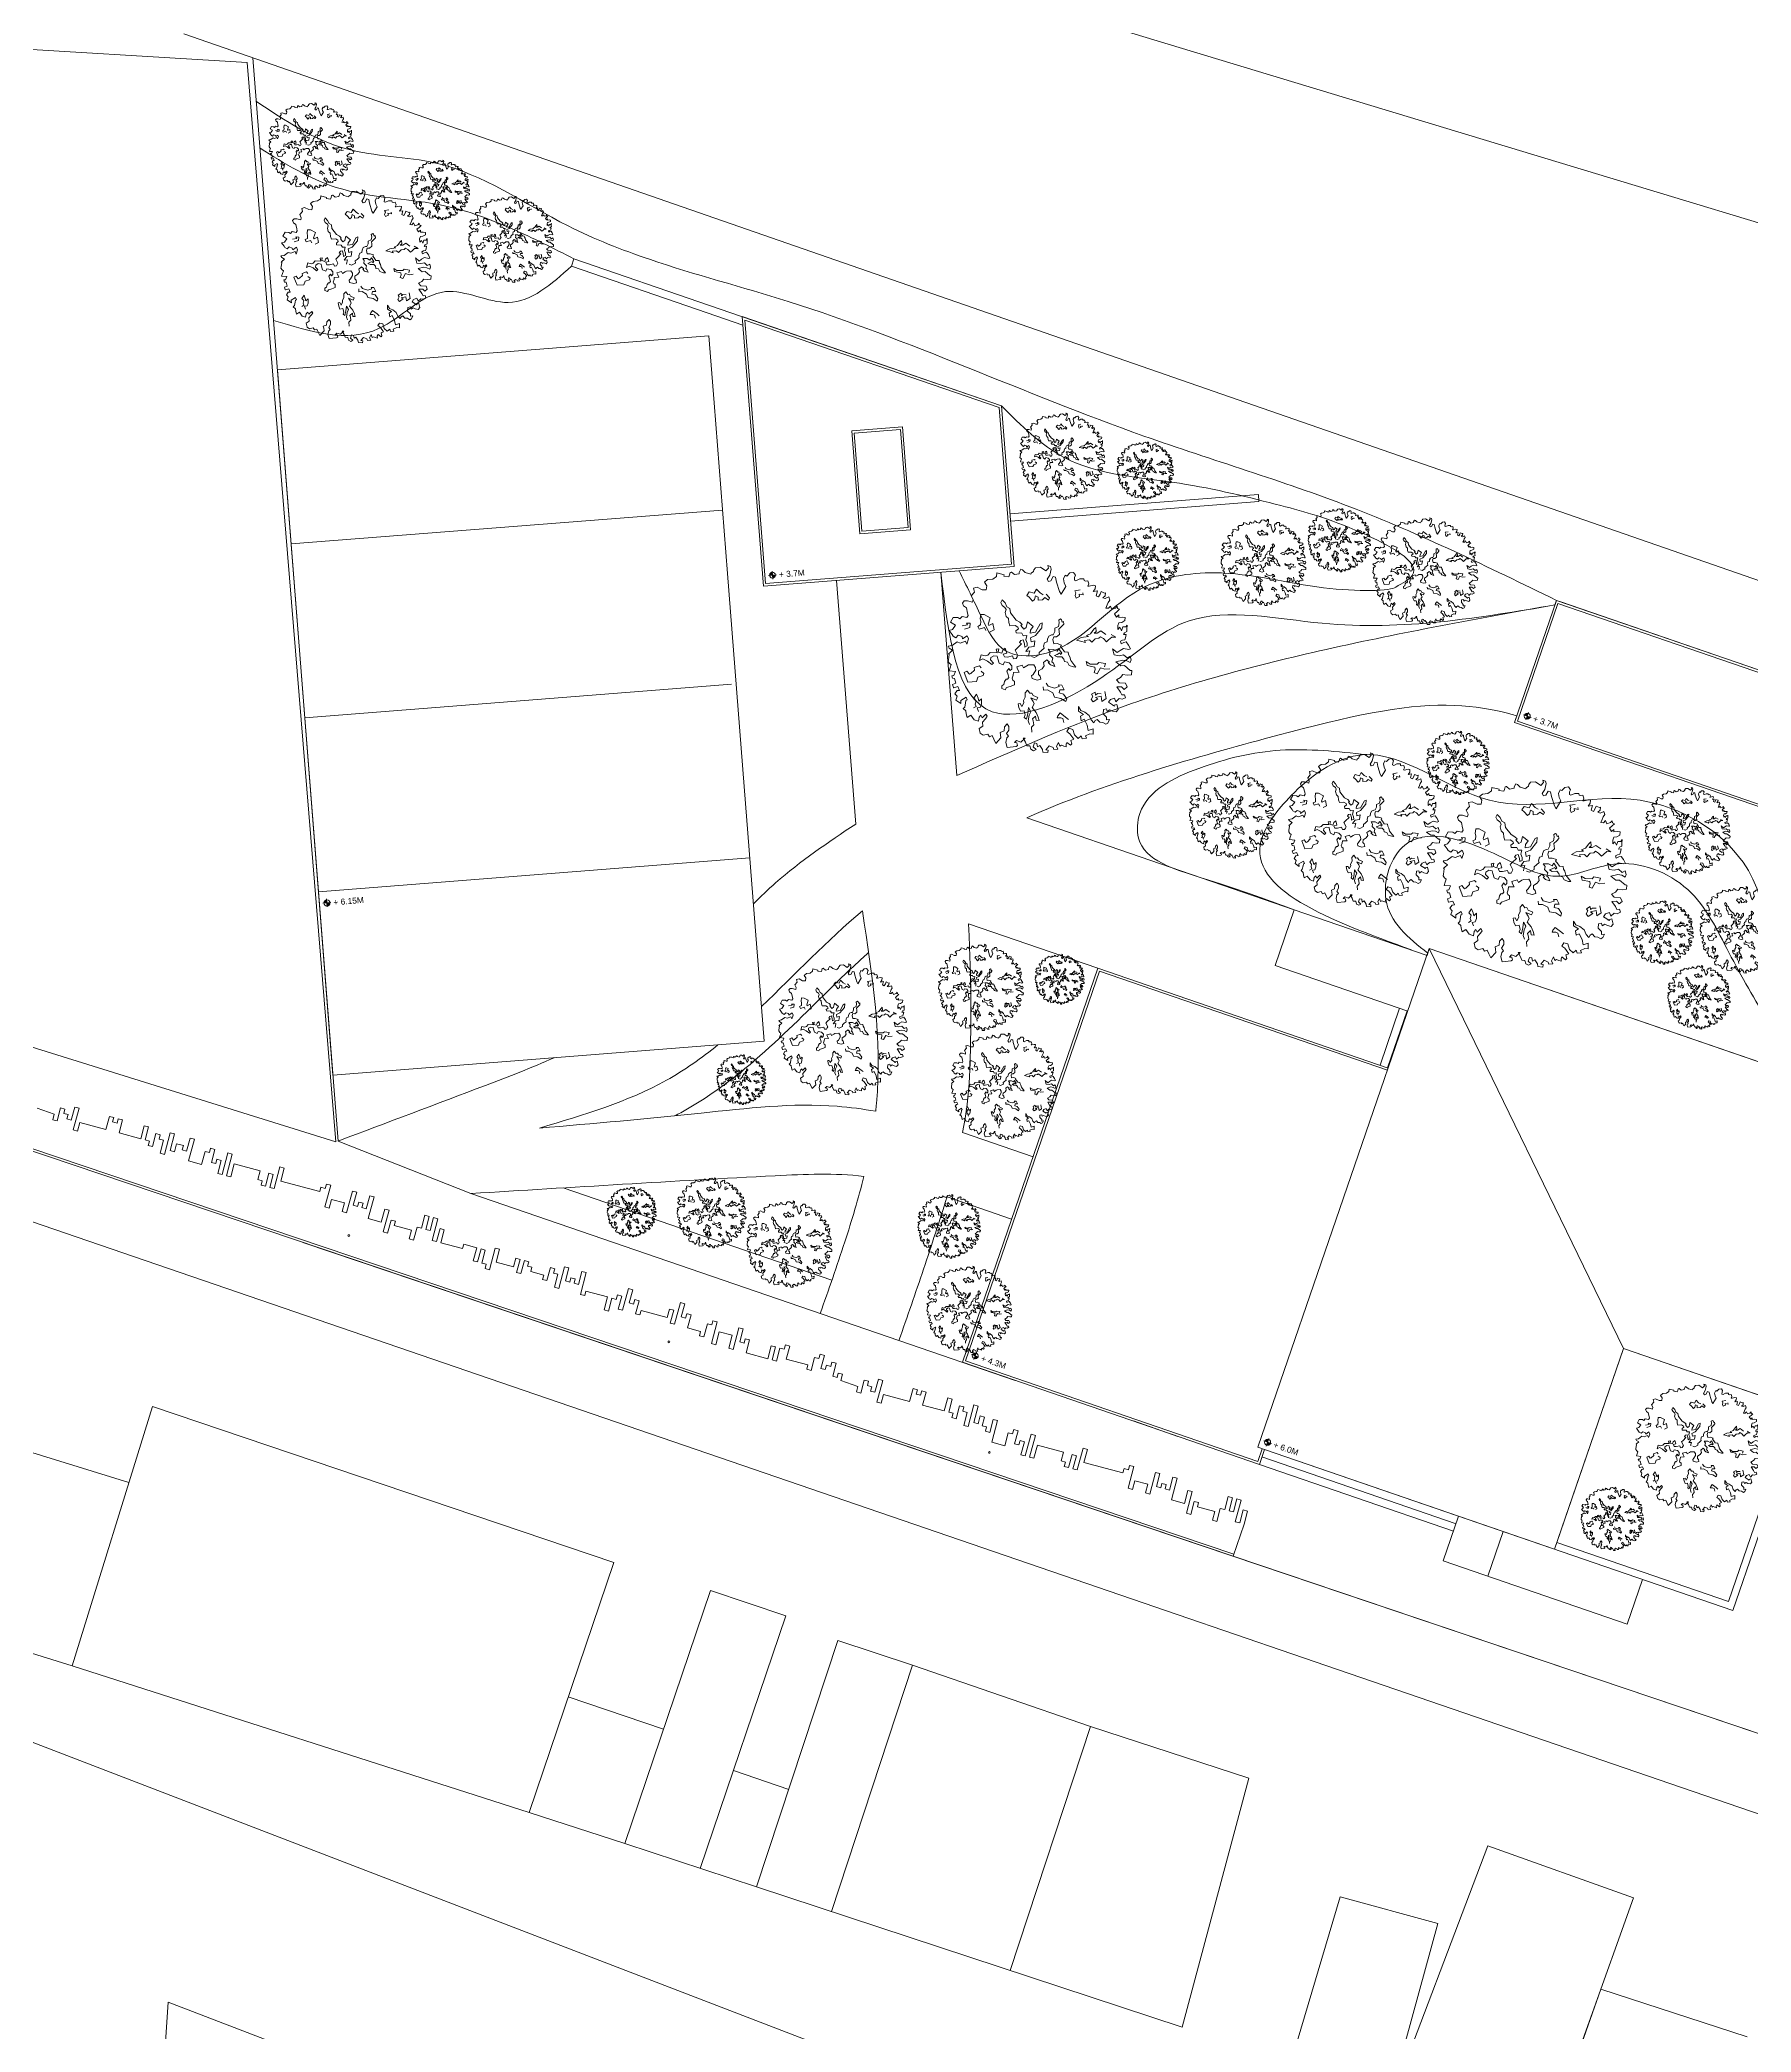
# Model space of a CAD drawing. Header units: metres. Extents: x -48 to 2360, y -1392 to 453.
# Drawn here: x 826.2 to 898.7, y -976 to -891.5 of the extents above; entities that cross this region are included whole.
import ezdxf
from ezdxf.enums import TextEntityAlignment as Align

# ---------------------------------------------------------------- set-up
doc = ezdxf.new("R2010")
doc.units = ezdxf.units.M
doc.layers.get('0').update_dxf_attribs({"color": 200})
for name, color, linetype, lineweight in [('corte3', 215, 'Continuous', 5), ('ESTRUC', 9, 'Continuous', 18), ('MUROS', 31, 'Continuous', 9), ('TODO', 210, 'Continuous', 5), ('trazo', 7, 'Continuous', 18)]:
    doc.layers.add(name, color=color, linetype=linetype, lineweight=lineweight)
doc.layers.add('JARDINERAS', color=93, linetype='Continuous', lineweight=5, transparency=0.4)
doc.layers.add('SUELO', color=231, linetype='Continuous', lineweight=5, transparency=0.2)
doc.layers.add('Vegetación-h', color=7, linetype='Continuous', lineweight=5, true_color=0x5f7f00, transparency=0.5)
doc.layers.get('ESTRUC').off()
doc.styles.get("Standard").update_dxf_attribs({"font": 'arial.ttf'})

# ---------------------------------------------------------------- blocks, each defined once
blk = doc.blocks.new('arb29')
at = {"layer": 'Vegetación-h', "linetype": 'Continuous'}
for points in [[(1.833, -0.001), (1.929, -0.073), (1.976, -0.118), (2.022, -0.099), (2.061, -0.145), (2.008, -0.196), (1.95, -0.203), (1.91, -0.281), (1.857, -0.222), (1.793, -0.275), (1.774, -0.339), (1.91, -0.373), (1.878, -0.373), (1.942, -0.326), (2.001, -0.411), (1.976, -0.47), (1.905, -0.477), (1.846, -0.47), (1.812, -0.517), (1.78, -0.47), (1.727, -0.504), (1.748, -0.587), (1.833, -0.626), (1.852, -0.679), (1.905, -0.653), (1.897, -0.73), (1.865, -0.764), (1.799, -0.751), (1.74, -0.764), (1.676, -0.73), (1.644, -0.764), (1.636, -0.815), (1.565, -0.778), (1.5, -0.706), (1.402, -0.672), (1.317, -0.666), (1.245, -0.613), (1.277, -0.698), (1.389, -0.725), (1.349, -0.778), (1.389, -0.855), (1.434, -0.81), (1.525, -0.9), (1.578, -0.991), (1.663, -0.927), (1.695, -1.031), (1.631, -1.044), (1.565, -1.11), (1.597, -1.148), (1.525, -1.182), (1.487, -1.135), (1.447, -1.201), (1.357, -1.161), (1.291, -1.071), (1.206, -1.076), (1.192, -1.148), (1.264, -1.169), (1.37, -1.246), (1.323, -1.286), (1.362, -1.345), (1.349, -1.377), (1.264, -1.35), (1.259, -1.39), (1.277, -1.435), (1.232, -1.435), (1.179, -1.435), (1.155, -1.462), (1.109, -1.403), (1.096, -1.488), (1.141, -1.533), (1.07, -1.566), (1.043, -1.533), (0.958, -1.526), (0.919, -1.619), (0.966, -1.611), (0.977, -1.658), (0.881, -1.683), (0.854, -1.637), (0.783, -1.579), (0.75, -1.619), (0.716, -1.56), (0.665, -1.566), (0.665, -1.645), (0.737, -1.677), (0.698, -1.717), (0.639, -1.709), (0.599, -1.651), (0.541, -1.67), (0.495, -1.611), (0.424, -1.552), (0.463, -1.539), (0.41, -1.637), (0.32, -1.637), (0.293, -1.69), (0.339, -1.677), (0.371, -1.722), (0.352, -1.749), (0.189, -1.826), (0.131, -1.741), (0.123, -1.651), (0.144, -1.611), (0.091, -1.573), (0.11, -1.494), (0.085, -1.43), (0.038, -1.39), (0.006, -1.462), (0.025, -1.539), (-0.039, -1.592), (-0.013, -1.632), (0.014, -1.69), (-0.047, -1.826), (-0.111, -1.762), (-0.164, -1.704), (-0.209, -1.741), (-0.255, -1.704), (-0.332, -1.755), (-0.398, -1.736), (-0.451, -1.658), (-0.398, -1.586), (-0.43, -1.515), (-0.398, -1.435), (-0.379, -1.377), (-0.417, -1.345), (-0.462, -1.435), (-0.502, -1.396), (-0.523, -1.443), (-0.51, -1.526), (-0.6, -1.526), (-0.691, -1.462), (-0.744, -1.526), (-0.783, -1.467), (-0.808, -1.416), (-0.874, -1.39), (-0.855, -1.35), (-0.867, -1.265), (-0.874, -1.22), (-0.855, -1.201), (-0.893, -1.156), (-0.972, -1.254), (-0.946, -1.312), (-1.063, -1.278), (-1.063, -1.201), (-1.122, -1.169), (-1.103, -1.097), (-1.057, -1.076), (-1.116, -1.018), (-1.18, -1.063), (-1.188, -1.063), (-1.225, -1.012), (-1.174, -0.967), (-1.225, -0.887), (-1.265, -0.895), (-1.297, -0.855), (-1.259, -0.836), (-1.252, -0.751), (-1.377, -0.783), (-1.377, -0.719), (-1.377, -0.653), (-1.414, -0.64), (-1.454, -0.613), (-1.462, -0.581), (-1.48, -0.477), (-1.499, -0.464), (-1.486, -0.451), (-1.448, -0.379), (-1.52, -0.36), (-1.552, -0.334), (-1.48, -0.294), (-1.414, -0.196), (-1.35, -0.196), (-1.265, -0.124), (-1.22, -0.171), (-1.22, -0.065), (-1.265, -0.014), (-1.331, -0.105), (-1.356, -0.065), (-1.435, -0.065), (-1.462, -0.124), (-1.526, -0.112), (-1.552, -0.086), (-1.637, -0.033), (-1.579, 0.007), (-1.552, 0.103), (-1.664, 0.129), (-1.643, 0.233), (-1.558, 0.26), (-1.513, 0.247), (-1.486, 0.305), (-1.39, 0.318), (-1.377, 0.364), (-1.403, 0.403), (-1.462, 0.494), (-1.526, 0.515), (-1.565, 0.56), (-1.545, 0.613), (-1.486, 0.632), (-1.382, 0.638), (-1.39, 0.691), (-1.448, 0.749), (-1.414, 0.84), (-1.454, 0.906), (-1.395, 0.946), (-1.284, 0.933), (-1.212, 0.957), (-1.225, 1.037), (-1.292, 1.088), (-1.252, 1.154), (-1.154, 1.199), (-1.108, 1.271), (-1.122, 1.337), (-0.978, 1.35), (-0.972, 1.324), (-0.874, 1.343), (-0.874, 1.382), (-0.88, 1.433), (-0.861, 1.447), (-0.855, 1.447), (-0.783, 1.422), (-0.704, 1.467), (-0.712, 1.492), (-0.704, 1.558), (-0.664, 1.558), (-0.6, 1.526), (-0.483, 1.532), (-0.483, 1.552), (-0.451, 1.598), (-0.457, 1.63), (-0.438, 1.683), (-0.353, 1.721), (-0.228, 1.688), (-0.196, 1.76), (-0.228, 1.8), (-0.17, 1.8), (-0.143, 1.755), (-0.13, 1.636), (-0.151, 1.545), (-0.111, 1.513), (-0.071, 1.539), (-0.058, 1.63), (-0.007, 1.636), (0.038, 1.552), (0.157, 1.396), (0.203, 1.356), (0.24, 1.532), (0.189, 1.585), (0.15, 1.656), (0.157, 1.734), (0.195, 1.728)], [(0.195, 1.728), (0.227, 1.806), (0.293, 1.838), (0.346, 1.8), (0.346, 1.755), (0.359, 1.702), (0.392, 1.702), (0.45, 1.76), (0.528, 1.787), (0.541, 1.755), (0.573, 1.755), (0.613, 1.779), (0.652, 1.728), (0.645, 1.675), (0.671, 1.683), (0.743, 1.728), (0.788, 1.734), (0.801, 1.675), (0.783, 1.611), (0.854, 1.649), (0.86, 1.552), (0.913, 1.545), (0.926, 1.611), (0.926, 1.662), (0.998, 1.656), (1.017, 1.67), (1.03, 1.611), (0.998, 1.558), (1.049, 1.558), (1.102, 1.611), (1.141, 1.558), (1.128, 1.505), (1.128, 1.454), (1.121, 1.388), (1.168, 1.401), (1.192, 1.454), (1.24, 1.401), (1.298, 1.447), (1.317, 1.492), (1.336, 1.454), (1.381, 1.454), (1.349, 1.396), (1.317, 1.337), (1.376, 1.29), (1.402, 1.343), (1.421, 1.297), (1.48, 1.324), (1.538, 1.337), (1.551, 1.278), (1.506, 1.225), (1.453, 1.199), (1.453, 1.14), (1.48, 1.069), (1.506, 1.122), (1.559, 1.069), (1.559, 1.148), (1.61, 1.167), (1.623, 1.207), (1.644, 1.135), (1.663, 1.088), (1.623, 1.05), (1.617, 1.01), (1.668, 1.029), (1.676, 0.965), (1.676, 0.925), (1.636, 0.899), (1.604, 0.866), (1.636, 0.827), (1.676, 0.866), (1.716, 0.893), (1.78, 0.848), (1.838, 0.789), (1.812, 0.768), (1.708, 0.755), (1.655, 0.696), (1.617, 0.638), (1.506, 0.677), (1.578, 0.574), (1.676, 0.592), (1.748, 0.638), (1.833, 0.6), (1.878, 0.651), (1.923, 0.592), (1.923, 0.534), (1.846, 0.547), (1.767, 0.534), (1.65, 0.456), (1.767, 0.417), (1.833, 0.443), (1.969, 0.39), (2.001, 0.398), (2.022, 0.318), (1.95, 0.281), (1.865, 0.267), (1.838, 0.196), (1.78, 0.129), (1.846, 0.09), (1.969, 0.124), (2.022, 0.065), (1.982, -0.001), (1.918, 0.031), (1.833, -0.001)], [(-0.124, 1.233), (-0.195, 1.246), (-0.286, 1.291), (-0.3, 1.2), (-0.404, 1.194), (-0.424, 1.115), (-0.365, 1.096), (-0.281, 1.044), (-0.254, 1.089), (-0.261, 1.161), (-0.202, 1.155), (-0.182, 1.096), (-0.104, 1.135), (-0.078, 1.187), (0.007, 1.167), (0.013, 1.214), (-0.072, 1.259)], [(0.528, 1.559), (0.437, 1.507), (0.469, 1.475), (0.469, 1.422), (0.508, 1.382), (0.561, 1.435), (0.535, 1.475), (0.619, 1.487), (0.6, 1.52)], [(0.059, 0.013), (0.118, 0.013), (0.189, 0.091), (0.17, 0.137), (0.202, 0.189), (0.235, 0.248), (0.215, 0.28), (0.209, 0.352), (0.254, 0.384), (0.241, 0.436), (0.248, 0.502), (0.287, 0.541), (0.32, 0.554), (0.326, 0.626), (0.306, 0.685), (0.365, 0.744), (0.352, 0.815), (0.326, 0.861), (0.352, 0.894), (0.372, 0.887), (0.404, 0.848), (0.424, 0.867), (0.444, 0.822), (0.424, 0.769), (0.385, 0.697), (0.411, 0.652), (0.431, 0.6), (0.392, 0.535), (0.34, 0.522), (0.34, 0.463), (0.385, 0.391), (0.451, 0.418), (0.535, 0.418), (0.528, 0.384), (0.574, 0.359), (0.633, 0.313), (0.705, 0.332), (0.73, 0.286), (0.769, 0.254), (0.809, 0.189), (0.946, 0.104), (0.9, 0.091), (0.809, 0.091), (0.757, 0.137), (0.698, 0.13), (0.672, 0.175), (0.619, 0.202), (0.535, 0.17), (0.476, 0.182), (0.515, 0.215), (0.555, 0.261), (0.58, 0.234), (0.594, 0.268), (0.515, 0.332), (0.496, 0.274), (0.417, 0.286), (0.32, 0.254), (0.372, 0.215), (0.378, 0.157), (0.463, 0.118), (0.469, 0.046), (0.503, 0.032), (0.548, -0.02), (0.463, -0.02), (0.404, 0.007), (0.424, 0.026), (0.359, 0.052), (0.313, -0.02), (0.352, -0.079), (0.333, -0.144), (0.281, -0.209), (0.3, -0.274), (0.34, -0.294), (0.372, -0.346), (0.313, -0.385), (0.209, -0.392), (0.183, -0.346), (0.202, -0.306), (0.222, -0.215), (0.202, -0.163), (0.15, -0.124), (0.052, -0.163), (0.027, -0.19), (-0.02, -0.249), (-0.059, -0.209), (-0.15, -0.274), (-0.118, -0.313), (-0.072, -0.359), (-0.176, -0.399), (-0.163, -0.451), (-0.163, -0.515), (-0.137, -0.542), (-0.098, -0.555), (-0.078, -0.62), (-0.143, -0.678), (-0.209, -0.724), (-0.215, -0.771), (-0.286, -0.771), (-0.306, -0.718), (-0.274, -0.685), (-0.281, -0.62), (-0.267, -0.567), (-0.241, -0.562), (-0.229, -0.522), (-0.261, -0.476), (-0.306, -0.418), (-0.286, -0.353), (-0.248, -0.385), (-0.229, -0.346), (-0.248, -0.288), (-0.313, -0.249), (-0.411, -0.261), (-0.417, -0.326), (-0.502, -0.32), (-0.554, -0.249), (-0.58, -0.202), (-0.646, -0.215), (-0.691, -0.268), (-0.678, -0.313), (-0.606, -0.353), (-0.626, -0.392), (-0.73, -0.353), (-0.828, -0.34), (-0.88, -0.392), (-0.887, -0.281), (-0.808, -0.274), (-0.763, -0.242), (-0.737, -0.177), (-0.606, -0.138), (-0.646, -0.079), (-0.599, -0.052), (-0.587, -0.118), (-0.515, -0.118), (-0.515, -0.052), (-0.483, 0), (-0.424, -0.085), (-0.483, -0.124), (-0.443, -0.17), (-0.385, -0.15), (-0.3, -0.098), (-0.261, -0.144), (-0.215, -0.124), (-0.209, -0.085), (-0.202, -0.052), (-0.286, 0.026), (-0.261, 0.078), (-0.209, 0.182), (-0.254, 0.195), (-0.241, 0.241), (-0.202, 0.268), (-0.156, 0.202), (-0.13, 0.143), (-0.091, 0.182), (-0.111, 0.234), (-0.156, 0.286), (-0.163, 0.372), (-0.229, 0.345), (-0.274, 0.384), (-0.378, 0.352), (-0.397, 0.391), (-0.365, 0.443), (-0.385, 0.47), (-0.443, 0.483), (-0.542, 0.443), (-0.58, 0.495), (-0.613, 0.567), (-0.672, 0.593), (-0.717, 0.658), (-0.717, 0.717), (-0.75, 0.75), (-0.815, 0.769), (-0.855, 0.815), (-0.848, 0.874), (-0.776, 0.835), (-0.717, 0.776), (-0.652, 0.763), (-0.613, 0.685), (-0.463, 0.587), (-0.378, 0.574), (-0.326, 0.547), (-0.339, 0.522), (-0.261, 0.47), (-0.229, 0.515), (-0.241, 0.626), (-0.104, 0.581), (-0.13, 0.495), (-0.118, 0.436), (-0.026, 0.489), (0.007, 0.672), (0.039, 0.704), (0.065, 0.613), (-0.007, 0.424), (-0.084, 0.352), (-0.046, 0.28), (0.02, 0.326), (0.039, 0.215), (-0.052, 0.17), (-0.084, 0.071), (-0.013, 0.104), (-0.007, 0.039), (0, 0)], [(1.291, 0.901), (1.174, 0.933), (1.122, 0.867), (1.063, 0.848), (1.089, 0.894), (1.057, 0.965), (1.037, 0.919), (1.004, 0.815), (0.939, 0.756), (0.985, 0.75), (0.855, 0.685), (0.782, 0.606), (0.861, 0.613), (0.966, 0.62), (0.932, 0.652), (1.024, 0.692), (1.082, 0.665), (1.122, 0.75), (1.187, 0.783), (1.206, 0.822), (1.272, 0.808), (1.35, 0.769), (1.376, 0.815), (1.415, 0.887), (1.494, 0.913), (1.39, 0.933)], [(-0.87, 0.204), (-0.804, 0.27), (-0.87, 0.379), (-0.935, 0.314), (-0.956, 0.336), (-0.956, 0.467), (-1.089, 0.488), (-1.154, 0.467), (-1.132, 0.379), (-1.11, 0.336), (-1.089, 0.27), (-1.132, 0.226), (-1.089, 0.183), (-1.001, 0.248), (-0.956, 0.204)], [(-1.422, 0.137), (-1.331, 0.189), (-1.363, 0.215), (-1.291, 0.234), (-1.272, 0.157), (-1.363, 0.091)], [(1.472, 0.291), (1.472, 0.357), (1.341, 0.336), (1.319, 0.291), (1.188, 0.248), (1.1, 0.27), (1.144, 0.204), (1.297, 0.226), (1.319, 0.183), (1.319, 0.117), (1.384, 0.117), (1.407, 0.248), (1.494, 0.248), (1.582, 0.291)], [(0.496, -0.385), (0.555, -0.431), (0.685, -0.424), (0.764, -0.365), (0.737, -0.34), (0.802, -0.32), (0.874, -0.392), (0.796, -0.418), (0.802, -0.483), (0.887, -0.476), (0.978, -0.542), (0.978, -0.601), (0.868, -0.574), (0.744, -0.594), (0.685, -0.522), (0.567, -0.503), (0.496, -0.529), (0.469, -0.47)], [(1.585, -0.229), (1.513, -0.249), (1.487, -0.288), (1.461, -0.235), (1.408, -0.301), (1.447, -0.333), (1.435, -0.399), (1.487, -0.431), (1.553, -0.346), (1.501, -0.333), (1.598, -0.274), (1.644, -0.365), (1.709, -0.281), (1.637, -0.163)], [(-0.804, -0.519), (-0.848, -0.496), (-0.935, -0.562), (-0.913, -0.605), (-0.956, -0.693), (-0.979, -0.715), (-1.044, -0.671), (-1.089, -0.715), (-0.956, -0.869), (-0.804, -0.803), (-0.804, -0.715), (-0.717, -0.65), (-0.717, -0.605), (-0.782, -0.584)], [(0.548, -1.384), (0.508, -1.298), (0.535, -1.234), (0.503, -1.168), (0.476, -1.136), (0.515, -1.064), (0.555, -1.136), (0.607, -1.123), (0.567, -1.064), (0.503, -0.992), (0.398, -0.927), (0.411, -0.848), (0.378, -0.809), (0.313, -0.757), (0.431, -0.764), (0.437, -0.705), (0.34, -0.698), (0.3, -0.66), (0.261, -0.678), (0.195, -0.633), (0.17, -0.698), (0.202, -0.776), (0.189, -0.855), (0.209, -0.894), (0.195, -0.973), (0.15, -0.927), (0.111, -0.946), (0.15, -1.012), (0.202, -1.07), (0.267, -1.037), (0.313, -1.109), (0.313, -1.161), (0.365, -1.181), (0.352, -1.064), (0.326, -0.953), (0.398, -1.012), (0.392, -1.089), (0.411, -1.2), (0.456, -1.259)], [(-0.685, -1.311), (-0.646, -1.266), (-0.678, -1.227), (-0.685, -1.161), (-0.744, -1.129), (-0.717, -1.037), (-0.665, -1.103), (-0.633, -1.155), (-0.599, -1.089), (-0.567, -1.188), (-0.567, -1.259), (-0.619, -1.286), (-0.574, -1.345)], [(1.144, -0.912), (1.078, -0.89), (0.947, -0.846), (0.926, -0.912), (0.926, -0.956), (0.991, -0.934), (1.034, -0.934), (1.078, -1)]]:
    blk.add_lwpolyline(points, dxfattribs=at)
blk = doc.blocks.new('S-Nivel Planta')
at = {"ltscale": 0.5}
h = blk.add_hatch(color=256, dxfattribs=at)
h.paths.add_polyline_path([(-0.06, 0), (0, 0), (0, 0.06, 0.414214)])
h.paths.add_polyline_path([(0, -0.06, 0.414214), (0.06, 0), (0, 0)])
for p, q in [((0.08, 0), (-0.08, 0)), ((0, 0.08), (0, -0.08))]:
    blk.add_line(p, q, dxfattribs=at)
blk.add_circle((0, 0), 0.06, dxfattribs=at)
blk.add_attdef('NIVEL_PLANTA', text='', height=0.12).set_placement((0.13, 0), align=Align.MIDDLE_LEFT)

msp = doc.modelspace()

# ---------------------------------------------------------------- linework, layer by layer
at = {"layer": 'corte3', "transparency": 33554559}
for p, q in [((866.937, -907.004), (854.563, -902.75)), ((855.975, -903.588), (854.455, -903.065)), ((859.947, -914.41), (860.758, -924.74)), ((864.37, -914.063), (865.047, -922.688)), ((867.521, -948.331), (862.594, -946.637)), ((877.875, -951.892), (886.102, -954.721)), ((886.211, -954.406), (877.983, -951.577))]:
    msp.add_line(p, q, dxfattribs=at)
at = {"layer": 'corte3', "ltscale": 7, "transparency": 33554559}
for p, q in [((879.353, -928.372), (868.02, -924.475)), ((871.027, -930.856), (865.541, -928.971)), ((868.279, -938.847), (865.281, -937.816))]:
    msp.add_line(p, q, dxfattribs=at)
for points in [[(848.814, -900.773), (848.706, -901.088)], [(854.455, -903.065), (848.706, -901.088)], [(848.814, -900.773), (854.563, -902.75)], [(867.297, -911.592), (877.833, -910.764)], [(867.321, -911.891), (877.857, -911.063)], [(877.833, -910.764), (877.857, -911.063)], [(878.54, -930.736), (879.353, -928.372)], [(879.353, -928.372), (884.981, -930.307)], [(885.078, -930.024), (884.981, -930.307)], [(885.078, -930.024), (898.916, -934.782)], [(878.54, -930.736), (884.168, -932.671)], [(883.821, -932.552), (882.99, -934.969)], [(884.136, -932.66), (883.305, -935.077)], [(838.812, -938.18), (844.444, -940.408)], [(867.369, -941.494), (864.631, -940.553)], [(878.092, -951.262), (897.95, -958.09)], [(893.47, -958.665), (885.669, -955.982), (886.319, -954.091)], [(887.56, -956.632), (888.21, -954.741)], [(893.47, -958.665), (894.121, -956.773)]]:
    msp.add_lwpolyline(points, dxfattribs=at)
at = {"layer": 'corte3', "transparency": 33554559}
for points in [[(859.751, -944.076), (848.362, -940.167)], [(862.594, -946.637), (844.444, -940.408)], [(899.954, -952.263), (897.95, -958.09)]]:
    msp.add_lwpolyline(points, dxfattribs=at)
at = {"layer": 'corte3', "ltscale": 0.3, "transparency": 33554559}
msp.add_lwpolyline([(890.483, -955.205), (897.764, -957.709), (900.593, -949.482), (900.593, -949.482), (900.593, -949.482), (893.312, -946.978)], close=True, dxfattribs=at)
at = {"layer": 'corte3', "transparency": 33554559}
for points in [[(835.348, -894.099), (839.166, -896.115), (842.952, -896.713), (848.567, -899.38), (852.012, -900.793), (857.895, -902.585), (872.978, -908.287), (881.704, -911.287), (890.472, -915.256)], [(836.078, -903.386), (840.533, -903.735), (843.366, -902.166), (846.026, -902.624), (848.706, -901.088)], [(864.37, -914.063), (866.55, -919.978), (871.154, -918.552), (874.897, -916.123), (880.536, -916.227), (890.407, -915.445)]]:
    msp.add_spline(points, degree=3, dxfattribs=at)
at = {"layer": 'corte3', "ltscale": 7, "transparency": 33554559}
for points in [[(835.504, -896.084), (838.73, -897.744), (843.379, -898.537), (846.19, -899.503), (848.814, -900.773)], [(866.937, -907.004), (869.602, -909.2), (874.486, -910.291), (878.781, -911.235), (882.197, -912.388), (884.358, -914.198), (883.655, -914.692)], [(865.047, -922.688), (871.909, -919.827), (880.703, -917.336), (890.407, -915.445)], [(882.424, -921.796), (878.758, -921.611), (875.305, -922.381), (872.806, -924.296), (872.749, -925.336), (875.404, -927.014), (879.353, -928.372)], [(899.469, -933.174), (898.38, -926.363), (894.022, -923.734), (887.628, -923.731), (882.234, -921.806), (879.361, -923.396), (877.954, -925.429), (884.319, -930.08)]]:
    msp.add_spline(points, degree=3, dxfattribs=at)
for points, knots in [([(865.142, -914.002), (865.452, -914.627), (866.031, -915.813), (866.851, -917.6), (869.975, -917.714), (871.997, -914.559), (876.503, -913.806), (880.485, -914.938), (883.484, -914.86), (883.655, -914.692)], [1.705189, 1.705189, 1.705189, 1.705189, 3.825934, 5.623077, 7.02159, 12.141109, 15.37054, 20.029451, 24.40321, 24.40321, 24.40321, 24.40321]), ([(856.423, -928.119), (856.729, -927.815), (858.053, -926.551), (859.586, -925.525), (860.758, -924.74)], [20.559916, 20.559916, 20.559916, 20.559916, 21.855481, 26.067424, 26.067424, 26.067424, 26.067424]), ([(899.469, -933.174), (898.891, -932.195), (897.776, -930.305), (896.353, -927.212), (893.208, -925.989), (890.325, -927.446), (887.691, -925.713), (883.91, -924.643), (882.731, -928.338), (884.173, -929.571), (885.013, -930.214)], [0, 0, 0, 0, 3.4254, 6.61759, 9.938303, 12.202422, 15.48313, 19.0446, 21.483119, 24.383869, 24.383869, 24.383869, 24.383869]), ([(861.043, -928.424), (861.464, -931.155), (861.902, -933.999), (861.619, -936.808), (861.607, -936.92)], [0, 0, 0, 0, 8.182162, 8.522234, 8.522234, 8.522234, 8.522234]), ([(865.541, -928.971), (865.666, -931.819), (865.619, -933.196), (865.628, -936.248), (865.281, -937.816)], [0, 0, 0, 0, 4.020786, 9.055923, 9.055923, 9.055923, 9.055923]), ([(861.307, -930.18), (861.233, -930.246), (861.16, -930.312), (860.478, -930.936), (859.873, -931.53), (858.248, -933.133), (857.211, -934.164), (855.557, -935.527), (855.028, -935.927), (854.106, -936.54), (853.728, -936.77), (853.256, -937.027), (853.174, -937.07), (853.092, -937.113)], [9.010129, 9.010129, 9.010129, 9.010129, 9.318893, 9.318893, 11.878437, 11.878437, 16.080333, 16.080333, 17.935543, 17.935543, 19.146685, 19.146685, 19.400521, 19.400521, 19.400521, 19.400521]), ([(854.92, -934.106), (854.226, -934.665), (851.959, -936.262), (849.22, -937.076), (847.355, -937.631)], [16.32652, 16.32652, 16.32652, 16.32652, 19.019757, 24.764221, 24.764221, 24.764221, 24.764221]), ([(838.812, -938.18), (840.891, -937.401), (843.941, -936.258), (847.018, -935.075), (847.971, -934.652)], [0, 0, 0, 0, 6.679061, 9.798129, 9.798129, 9.798129, 9.798129]), ([(847.355, -937.631), (849.635, -937.436), (853.825, -937.078), (858.623, -936.489), (861.063, -936.824), (861.607, -936.92)], [0, 0, 0, 0, 6.883565, 12.652029, 14.311176, 14.311176, 14.311176, 14.311176]), ([(844.444, -940.408), (848.729, -940.143), (854.258, -939.801), (859.868, -939.529), (861.104, -939.678)], [0, 0, 0, 0, 12.925338, 16.678661, 16.678661, 16.678661, 16.678661]), ([(861.104, -939.678), (860.874, -940.615), (860.283, -942.579), (859.607, -944.491), (859.251, -945.499)], [11.329051, 11.329051, 11.329051, 11.329051, 14.210624, 17.424044, 17.424044, 17.424044, 17.424044]), ([(864.631, -940.553), (864.304, -941.573), (863.647, -943.616), (862.945, -945.63), (862.594, -946.637)], [11.855535, 11.855535, 11.855535, 11.855535, 15.058414, 18.260994, 18.260994, 18.260994, 18.260994])]:
    msp.add_open_spline(points, degree=3, knots=knots, dxfattribs=at)
for points in [[(888.787, -920.157), (888.787, -920.157), (885.898, -919.171), (878.806, -920.863), (871.186, -923.05), (868.02, -924.475)], [(861.043, -928.424), (859.547, -929.671), (858.185, -931.123), (856.765, -932.472)]]:
    msp.add_open_spline(points, degree=3, dxfattribs=at)
at = {"layer": 'JARDINERAS', "transparency": 33554559, "flags": 128}
for points in [[(876.793, -955.697), (804.16, -931.194), (736.81, -933.092)], [(826.78, -937.044), (826.06, -936.79)], [(827.049, -936.776), (826.901, -937.328)], [(827.233, -936.826), (827.049, -936.776)], [(827.183, -937.009), (827.233, -936.826)], [(827.65, -936.741), (827.502, -937.292)], [(827.586, -937.709), (827.834, -936.79)], [(827.834, -936.79), (827.65, -936.741)], [(826.717, -937.278), (826.78, -937.044)], [(826.901, -937.328), (826.717, -937.278)], [(827.367, -937.059), (827.183, -937.009)], [(827.318, -937.243), (827.367, -937.059)], [(827.502, -937.292), (827.318, -937.243)], [(827.869, -937.391), (827.77, -937.759)], [(828.972, -937.688), (827.869, -937.391)], [(829.121, -937.137), (828.972, -937.688)], [(829.305, -937.186), (829.121, -937.137)], [(829.255, -937.37), (829.305, -937.186)], [(829.439, -937.42), (829.255, -937.37)], [(829.488, -937.236), (829.439, -937.42)], [(829.672, -937.285), (829.488, -937.236)], [(829.524, -937.837), (829.672, -937.285)], [(830.589, -937.532), (830.443, -938.084)], [(830.773, -937.581), (830.589, -937.532)], [(830.627, -938.134), (830.773, -937.581)], [(827.77, -937.759), (827.586, -937.709)], [(830.443, -938.084), (829.524, -937.837)], [(830.811, -938.183), (830.627, -938.134)], [(830.761, -938.367), (830.811, -938.183)], [(830.945, -938.416), (830.761, -938.367)], [(831.091, -937.864), (830.945, -938.416)], [(831.275, -937.914), (831.091, -937.864)], [(831.228, -938.098), (831.275, -937.914)], [(831.412, -938.148), (831.228, -938.098)], [(831.263, -938.699), (831.412, -938.148)], [(831.695, -937.83), (831.447, -938.749)], [(831.69, -938.579), (831.878, -937.879)], [(831.878, -937.879), (831.695, -937.83)], [(831.963, -938.296), (831.872, -938.635)], [(832.252, -938.374), (831.963, -938.296)], [(832.202, -938.558), (832.252, -938.374)], [(832.534, -938.056), (832.386, -938.607)], [(832.471, -939.024), (832.718, -938.105)], [(832.718, -938.105), (832.534, -938.056)], [(833.404, -938.487), (833.355, -938.671)], [(833.588, -938.536), (833.404, -938.487)], [(831.447, -938.749), (831.263, -938.699)], [(831.872, -938.635), (831.69, -938.579)], [(832.386, -938.607), (832.202, -938.558)], [(833.022, -939.173), (832.471, -939.024)], [(833.171, -938.621), (833.022, -939.173)], [(833.355, -938.671), (833.171, -938.621)], [(833.439, -939.088), (833.588, -938.536)], [(833.623, -939.137), (833.439, -939.088)], [(833.673, -938.954), (833.623, -939.137)], [(833.857, -939.003), (833.673, -938.954)], [(833.708, -939.555), (833.857, -939.003)], [(834.139, -938.685), (833.892, -939.604)], [(834.076, -939.654), (834.323, -938.734)], [(834.323, -938.734), (834.139, -938.685)], [(834.408, -939.152), (834.26, -939.703)], [(835.511, -939.449), (834.408, -939.152)], [(836.346, -939.279), (836.098, -940.198)], [(836.529, -939.328), (836.346, -939.279)], [(836.381, -939.88), (836.529, -939.328)], [(833.892, -939.604), (833.708, -939.555)], [(834.26, -939.703), (834.076, -939.654)], [(835.412, -939.816), (835.511, -939.449)], [(835.596, -939.866), (835.412, -939.816)], [(835.547, -940.05), (835.596, -939.866)], [(835.73, -940.099), (835.547, -940.05)], [(835.879, -939.548), (835.73, -940.099)], [(836.063, -939.597), (835.879, -939.548)], [(835.914, -940.149), (836.063, -939.597)], [(836.098, -940.198), (835.914, -940.149)], [(838.036, -940.325), (836.381, -939.88)], [(838.085, -940.141), (838.036, -940.325)], [(838.269, -940.191), (838.085, -940.141)], [(838.255, -940.976), (838.502, -940.057)], [(838.318, -940.007), (838.269, -940.191)], [(838.502, -940.057), (838.318, -940.007)], [(838.538, -940.658), (838.439, -941.025)], [(839.089, -940.806), (838.538, -940.658)], [(838.99, -941.174), (839.089, -940.806)], [(839.421, -940.304), (839.174, -941.223)], [(839.605, -940.353), (839.421, -940.304)], [(839.457, -940.905), (839.605, -940.353)], [(839.69, -940.771), (839.641, -940.955)], [(839.874, -940.82), (839.69, -940.771)], [(839.824, -941.004), (839.874, -940.82)], [(840.008, -941.053), (839.824, -941.004)], [(840.157, -940.502), (840.008, -941.053)], [(840.093, -941.471), (840.341, -940.551)], [(840.341, -940.551), (840.157, -940.502)], [(839.174, -941.223), (838.99, -941.174)], [(840.645, -941.619), (840.093, -941.471)], [(840.793, -941.068), (840.645, -941.619)], [(840.73, -942.036), (840.977, -941.117)], [(840.977, -941.117), (840.793, -941.068)], [(841.062, -941.534), (840.913, -942.086)], [(841.246, -941.584), (841.062, -941.534)], [(841.196, -941.768), (841.246, -941.584)], [(841.932, -941.966), (841.196, -941.768)], [(842.165, -941.831), (842.016, -942.383)], [(842.349, -941.881), (842.165, -941.831)], [(842.495, -941.329), (842.349, -941.881)], [(842.679, -941.378), (842.495, -941.329)], [(842.533, -941.93), (842.679, -941.378)], [(842.863, -941.428), (842.716, -941.98)], [(842.801, -942.397), (843.046, -941.477)], [(843.046, -941.477), (842.863, -941.428)], [(843.134, -941.895), (842.985, -942.446)], [(843.317, -941.944), (843.134, -941.895)], [(840.913, -942.086), (840.73, -942.036)], [(841.833, -942.333), (841.932, -941.966)], [(842.016, -942.383), (841.833, -942.333)], [(842.716, -941.98), (842.533, -941.93)], [(842.985, -942.446), (842.801, -942.397)], [(843.169, -942.496), (843.317, -941.944)], [(844.088, -942.743), (843.169, -942.496)], [(844.138, -942.559), (844.088, -942.743)], [(844.689, -942.708), (844.138, -942.559)], [(844.541, -943.259), (844.689, -942.708)], [(845.474, -942.722), (845.227, -943.641)], [(845.656, -942.771), (845.474, -942.722)], [(844.725, -943.309), (844.541, -943.259)], [(844.873, -942.757), (844.725, -943.309)], [(845.055, -942.806), (844.873, -942.757)], [(844.908, -943.358), (845.055, -942.806)], [(845.092, -943.408), (844.908, -943.358)], [(845.043, -943.592), (845.092, -943.408)], [(845.227, -943.641), (845.043, -943.592)], [(845.509, -943.323), (845.656, -942.771)], [(846.245, -943.521), (845.509, -943.323)], [(846.344, -943.153), (846.245, -943.521)], [(846.528, -943.203), (846.344, -943.153)], [(846.379, -943.754), (846.528, -943.203)], [(846.711, -943.252), (846.563, -943.804)], [(846.895, -943.302), (846.711, -943.252)], [(846.846, -943.486), (846.895, -943.302)], [(847.03, -943.535), (846.846, -943.486)], [(846.98, -943.719), (847.03, -943.535)], [(847.812, -943.549), (847.666, -944.101)], [(847.998, -943.599), (847.812, -943.549)], [(848.416, -943.514), (848.168, -944.433)], [(848.597, -943.563), (848.416, -943.514)], [(848.451, -944.115), (848.597, -943.563)], [(846.563, -943.804), (846.379, -943.754)], [(847.532, -943.867), (846.98, -943.719)], [(847.482, -944.051), (847.532, -943.867)], [(847.666, -944.101), (847.482, -944.051)], [(847.949, -943.783), (847.998, -943.599)], [(848.133, -943.832), (847.949, -943.783)], [(847.984, -944.384), (848.133, -943.832)], [(848.168, -944.433), (847.984, -944.384)], [(848.635, -944.164), (848.451, -944.115)], [(848.684, -943.981), (848.635, -944.164)], [(848.868, -944.03), (848.684, -943.981)], [(848.819, -944.214), (848.868, -944.03)], [(849.002, -944.263), (848.819, -944.214)], [(849.151, -943.712), (849.002, -944.263)], [(849.087, -944.681), (849.332, -943.761)], [(851.124, -944.44), (850.876, -945.359)], [(851.305, -944.489), (851.124, -944.44)], [(849.271, -944.73), (849.087, -944.681)], [(849.321, -944.546), (849.271, -944.73)], [(850.24, -944.794), (849.321, -944.546)], [(850.091, -945.345), (850.24, -944.794)], [(850.424, -944.843), (850.275, -945.395)], [(850.607, -944.893), (850.424, -944.843)], [(850.657, -944.709), (850.607, -944.893)], [(850.841, -944.758), (850.657, -944.709)], [(850.692, -945.31), (850.841, -944.758)], [(851.159, -945.041), (851.305, -944.489)], [(851.343, -945.091), (851.159, -945.041)], [(851.392, -944.907), (851.343, -945.091)], [(851.576, -944.956), (851.392, -944.907)], [(851.428, -945.508), (851.576, -944.956)], [(853.33, -945.034), (853.082, -945.953)], [(853.514, -945.083), (853.33, -945.034)], [(853.365, -945.635), (853.514, -945.083)], [(850.275, -945.395), (850.091, -945.345)], [(850.876, -945.359), (850.692, -945.31)], [(851.612, -945.557), (851.428, -945.508)], [(851.661, -945.373), (851.612, -945.557)], [(852.764, -945.67), (851.661, -945.373)], [(852.863, -945.303), (852.764, -945.67)], [(853.047, -945.352), (852.863, -945.303)], [(852.898, -945.904), (853.047, -945.352)], [(853.082, -945.953), (852.898, -945.904)], [(853.549, -945.685), (853.365, -945.635)], [(853.598, -945.501), (853.549, -945.685)], [(853.782, -945.55), (853.633, -945.51), (853.598, -945.501)], [(853.634, -946.102), (853.782, -945.55)], [(854.185, -946.25), (853.634, -946.102)], [(854.468, -945.932), (854.32, -946.483)], [(854.652, -945.981), (854.468, -945.932)], [(854.638, -946.766), (854.885, -945.847)], [(854.701, -945.798), (854.652, -945.981)], [(854.885, -945.847), (854.701, -945.798)], [(855.805, -946.095), (855.557, -947.014)], [(855.988, -946.144), (855.805, -946.095)], [(854.136, -946.434), (854.185, -946.25)], [(854.32, -946.483), (854.136, -946.434)], [(854.822, -946.816), (854.638, -946.766)], [(854.97, -946.264), (854.822, -946.816)], [(855.522, -946.413), (854.97, -946.264)], [(855.373, -946.964), (855.522, -946.413)], [(855.557, -947.014), (855.373, -946.964)], [(855.84, -946.696), (855.988, -946.144)], [(856.024, -946.745), (855.84, -946.696)], [(856.073, -946.561), (856.024, -946.745)], [(856.257, -946.611), (856.073, -946.561)], [(856.109, -947.162), (856.257, -946.611)], [(857.176, -946.858), (857.028, -947.41)], [(857.36, -946.908), (857.176, -946.858)], [(857.212, -947.459), (857.36, -946.908)], [(857.544, -946.957), (857.396, -947.509)], [(857.728, -947.007), (857.544, -946.957)], [(857.777, -946.823), (857.728, -947.007)], [(857.961, -946.872), (857.777, -946.823)], [(857.813, -947.424), (857.961, -946.872)], [(857.028, -947.41), (856.109, -947.162)], [(857.396, -947.509), (857.212, -947.459)], [(858.732, -947.671), (857.813, -947.424)], [(858.682, -947.855), (858.732, -947.671)], [(859.015, -947.353), (858.866, -947.905)], [(859.199, -947.403), (859.015, -947.353)], [(859.248, -947.219), (859.199, -947.403)], [(859.432, -947.268), (859.248, -947.219)], [(859.283, -947.82), (859.432, -947.268)], [(859.467, -947.869), (859.283, -947.82)], [(859.517, -947.685), (859.467, -947.869)], [(859.701, -947.735), (859.517, -947.685)], [(859.75, -947.551), (859.701, -947.735)], [(859.934, -947.601), (859.75, -947.551)], [(859.785, -948.152), (859.934, -947.601)], [(858.866, -947.905), (858.682, -947.855)], [(859.969, -948.202), (859.785, -948.152)], [(860.019, -948.018), (859.969, -948.202)], [(860.203, -948.067), (860.019, -948.018)], [(860.132, -948.328), (860.203, -948.067)], [(860.853, -948.582), (860.132, -948.328)], [(860.79, -948.817), (860.853, -948.582)], [(861.122, -948.315), (860.973, -948.866)], [(861.306, -948.364), (861.122, -948.315)], [(861.256, -948.548), (861.306, -948.364)], [(861.44, -948.597), (861.256, -948.548)], [(861.391, -948.781), (861.44, -948.597)], [(861.723, -948.279), (861.574, -948.831)], [(861.659, -949.248), (861.907, -948.329)], [(861.907, -948.329), (861.723, -948.279)], [(860.973, -948.866), (860.79, -948.817)], [(861.574, -948.831), (861.391, -948.781)], [(861.843, -949.297), (861.659, -949.248)], [(861.942, -948.93), (861.843, -949.297)], [(863.045, -949.227), (861.942, -948.93)], [(863.194, -948.675), (863.045, -949.227)], [(863.377, -948.725), (863.194, -948.675)], [(863.328, -948.909), (863.377, -948.725)], [(863.512, -948.958), (863.328, -948.909)], [(863.561, -948.774), (863.512, -948.958)], [(863.745, -948.824), (863.561, -948.774)], [(863.597, -949.375), (863.745, -948.824)], [(864.516, -949.623), (863.597, -949.375)], [(864.662, -949.071), (864.516, -949.623)], [(864.846, -949.12), (864.662, -949.071)], [(864.7, -949.672), (864.846, -949.12)], [(865.164, -949.403), (865.018, -949.955)], [(865.348, -949.452), (865.164, -949.403)], [(865.301, -949.637), (865.348, -949.452)], [(865.767, -949.368), (865.52, -950.287)], [(865.763, -950.117), (865.951, -949.418)], [(865.951, -949.418), (865.767, -949.368)], [(864.884, -949.722), (864.7, -949.672)], [(864.834, -949.905), (864.884, -949.722)], [(865.018, -949.955), (864.834, -949.905)], [(865.485, -949.686), (865.301, -949.637)], [(865.336, -950.238), (865.485, -949.686)], [(865.52, -950.287), (865.336, -950.238)], [(865.945, -950.174), (865.763, -950.117)], [(866.036, -949.835), (865.945, -950.174)], [(866.22, -949.884), (866.036, -949.835)], [(866.121, -950.252), (866.22, -949.884)], [(866.305, -950.301), (866.121, -950.252)], [(866.255, -950.485), (866.305, -950.301)], [(866.588, -949.983), (866.439, -950.535)], [(866.524, -950.952), (866.771, -950.033)], [(866.771, -950.033), (866.588, -949.983)], [(866.439, -950.535), (866.255, -950.485)], [(867.075, -951.1), (866.524, -950.952)], [(867.224, -950.549), (867.075, -951.1)], [(867.408, -950.598), (867.224, -950.549)], [(867.457, -950.415), (867.408, -950.598)], [(867.641, -950.464), (867.457, -950.415)], [(867.493, -951.016), (867.641, -950.464)], [(867.677, -951.065), (867.493, -951.016)], [(867.726, -950.881), (867.677, -951.065)], [(867.91, -950.931), (867.726, -950.881)], [(867.761, -951.482), (867.91, -950.931)], [(868.193, -950.612), (867.945, -951.532)], [(868.129, -951.581), (868.377, -950.662)], [(868.377, -950.662), (868.193, -950.612)], [(868.461, -951.079), (868.313, -951.631)], [(869.564, -951.376), (868.461, -951.079)], [(867.945, -951.532), (867.761, -951.482)], [(869.465, -951.744), (869.564, -951.376)], [(869.649, -951.793), (869.465, -951.744)], [(869.6, -951.977), (869.649, -951.793)], [(869.784, -952.027), (869.6, -951.977)], [(869.932, -951.475), (869.784, -952.027)], [(870.116, -951.525), (869.932, -951.475)], [(869.967, -952.076), (870.116, -951.525)], [(870.399, -951.206), (870.151, -952.126)], [(870.583, -951.256), (870.399, -951.206)], [(870.434, -951.807), (870.583, -951.256)], [(872.089, -952.253), (870.434, -951.807)], [(872.308, -952.903), (872.555, -951.984)], [(872.372, -951.935), (872.322, -952.118)], [(872.555, -951.984), (872.372, -951.935)], [(870.151, -952.126), (869.967, -952.076)], [(872.138, -952.069), (872.089, -952.253)], [(872.322, -952.118), (872.138, -952.069)], [(872.591, -952.585), (872.492, -952.953)], [(873.142, -952.734), (872.591, -952.585)], [(873.043, -953.101), (873.142, -952.734)], [(873.475, -952.232), (873.227, -953.151)], [(873.658, -952.281), (873.475, -952.232)], [(873.51, -952.833), (873.658, -952.281)], [(873.694, -952.882), (873.51, -952.833)], [(873.743, -952.698), (873.694, -952.882)], [(873.927, -952.748), (873.743, -952.698)], [(873.878, -952.932), (873.927, -952.748)], [(874.21, -952.43), (874.061, -952.981)], [(874.146, -953.398), (874.394, -952.479)], [(874.394, -952.479), (874.21, -952.43)], [(872.492, -952.953), (872.308, -952.903)], [(873.227, -953.151), (873.043, -953.101)], [(874.061, -952.981), (873.878, -952.932)], [(874.698, -953.547), (874.146, -953.398)], [(874.846, -952.995), (874.698, -953.547)], [(874.783, -953.964), (875.03, -953.045)], [(875.03, -953.045), (874.846, -952.995)], [(875.115, -953.462), (874.967, -954.013)], [(875.299, -953.511), (875.115, -953.462)], [(875.249, -953.695), (875.299, -953.511)], [(875.985, -953.893), (875.249, -953.695)], [(876.548, -953.256), (876.402, -953.808)], [(876.732, -953.306), (876.548, -953.256)], [(876.586, -953.858), (876.732, -953.306)], [(876.916, -953.355), (876.77, -953.907)], [(876.854, -954.324), (877.1, -953.405)], [(877.1, -953.405), (876.916, -953.355)], [(874.967, -954.013), (874.783, -953.964)], [(875.886, -954.261), (875.985, -953.893)], [(876.07, -954.31), (875.886, -954.261)], [(876.218, -953.759), (876.07, -954.31)], [(876.402, -953.808), (876.218, -953.759)], [(876.77, -953.907), (876.586, -953.858)], [(877.371, -953.872), (877.222, -954.423), (876.762, -955.787)], [(877.038, -954.374), (876.854, -954.324)], [(877.187, -953.822), (877.038, -954.374)], [(877.371, -953.872), (877.187, -953.822)], [(876.793, -955.697), (876.762, -955.787)]]:
    msp.add_lwpolyline(points, dxfattribs=at)
at = {"layer": 'JARDINERAS', "transparency": 33554687, "flags": 128}
for points in [[(838.439, -941.025), (838.255, -940.976)], [(839.641, -940.955), (839.457, -940.905)], [(849.332, -943.761), (849.151, -943.712)], [(868.313, -951.631), (868.129, -951.581)]]:
    msp.add_lwpolyline(points, dxfattribs=at)
at = {"layer": 'JARDINERAS', "transparency": 33554559}
for centre, major_axis, start_param, end_param in [((839.268, -942.192), (0.0269, 0.027), 5.497787, 11.780972), ((852.841, -946.697), (0.0269, 0.027), 5.497787, 11.780972), ((866.425, -951.383), (-0.027, 0.0269), 3.926991, 10.210176)]:
    msp.add_ellipse(centre, major_axis=major_axis, ratio=1, start_param=start_param, end_param=end_param, dxfattribs=at)
at = {"layer": 'MUROS', "ltscale": 0.3, "transparency": 33554687}
for points in [[(856.844, -914.654), (867.472, -913.819), (866.937, -907.004), (855.946, -903.225), (856.844, -914.654)], [(871.027, -930.856), (865.283, -947.56), (877.875, -951.892), (878.092, -951.262)], [(883.337, -935.088), (871.027, -930.856)], [(871.089, -930.983), (865.411, -947.498), (877.813, -951.765), (877.997, -951.229)], [(870.995, -930.95), (870.995, -930.95)], [(883.304, -935.183), (871.089, -930.983)]]:
    msp.add_lwpolyline(points, dxfattribs=at)
for points in [[(856.936, -914.547), (867.365, -913.727), (866.842, -907.078), (856.058, -903.369)], [(854.532, -904.044), (836.243, -905.482), (838.593, -935.389), (838.593, -935.389), (856.882, -933.952), (856.033, -923.145), (855.324, -914.121), (854.755, -906.886)], [(860.59, -908.068), (860.933, -912.433), (863.087, -912.264), (862.744, -907.899)], [(860.697, -908.16), (861.025, -912.326), (862.98, -912.172), (862.652, -908.007)], [(902.244, -925.102), (908.737, -927.335), (910.52, -922.149), (890.472, -915.256), (888.689, -920.441)], [(902.277, -925.007), (908.675, -927.207), (910.393, -922.211), (890.534, -915.383), (888.816, -920.379)]]:
    msp.add_lwpolyline(points, close=True, dxfattribs=at)
at = {"layer": 'MUROS', "ltscale": 7, "transparency": 33554687}
for points in [[(836.822, -912.859), (855.113, -911.437)], [(890.661, -915.321), (910.331, -922.084)], [(837.402, -920.236), (855.492, -918.815)], [(888.787, -920.157), (888.689, -920.441)], [(837.982, -927.613), (856.271, -926.176)], [(888.21, -954.741), (878.092, -951.262), (877.808, -951.164), (885.078, -930.024), (905.503, -937.047), (901.161, -949.677), (893.312, -946.978), (890.385, -955.489)], [(893.312, -946.978), (885.078, -930.024)], [(890.385, -955.489), (888.21, -954.741)], [(890.483, -955.205), (890.385, -955.489)]]:
    msp.add_lwpolyline(points, dxfattribs=at)
at = {"layer": 'MUROS', "transparency": 33554687}
msp.add_lwpolyline([(890.661, -915.321), (890.472, -915.256), (890.407, -915.445)], dxfattribs=at)
at = {"layer": 'SUELO', "transparency": 33554687}
msp.add_line((878.092, -951.262), (877.875, -951.892), dxfattribs=at)
at = {"layer": 'SUELO', "ltscale": 7, "transparency": 33554636}
msp.add_lwpolyline([(872.533, -950.048), (874.421, -950.706)], dxfattribs=at)
at = {"layer": 'TODO', "ltscale": 7, "transparency": 33554687}
for p, q in [((943.256, -929.771), (832.27, -891.234)), ((935.953, -975.754), (837.316, -942.479))]:
    msp.add_line(p, q, dxfattribs=at)
at = {"layer": 'TODO', "transparency": 33554687}
for p, q in [((876.762, -955.787), (898.913, -963.26)), ((856.559, -969.808), (850.965, -967.967)), ((874.596, -975.76), (856.559, -969.808))]:
    msp.add_line(p, q, dxfattribs=at)
at = {"layer": 'TODO', "transparency": 33554687, "flags": 128}
for points in [[(710.955, -839.039), (836.796, -878.777), (868.176, -889.911), (961.053, -918.014), (966.446, -918.714), (976.776, -919.116), (981.935, -918.022), (956.922, -910.619), (839.359, -870.662), (747.182, -838.989)], [(823.225, -891.745), (834.959, -892.455)], [(834.959, -892.455), (838.716, -938.211)], [(838.716, -938.211), (804.527, -927.553), (790.493, -928.023)], [(804.145, -931.289), (876.762, -955.787)], [(926.597, -1068.837), (933.25, -1000.656), (936.148, -979.446), (817.517, -938.755)], [(827.541, -960.44), (830.946, -949.435)], [(830.946, -949.435), (850.503, -956.052)], [(823.295, -950.607), (829.946, -952.665)], [(850.503, -956.052), (846.916, -966.652)], [(850.965, -967.967), (854.597, -957.232)], [(854.597, -957.232), (857.791, -958.313)], [(827.541, -960.44), (820.894, -958.369)], [(857.791, -958.313), (854.168, -969.021)], [(856.559, -969.808), (859.996, -959.361)], [(859.996, -959.361), (863.165, -960.404)], [(846.916, -966.652), (827.541, -960.44)], [(859.727, -970.853), (863.165, -960.404)], [(863.165, -960.404), (870.719, -963.005)], [(848.574, -961.751), (852.606, -963.115)], [(867.304, -973.354), (870.719, -963.005)], [(870.719, -963.005), (877.432, -965.2)], [(855.571, -964.875), (857.92, -965.67)], [(877.432, -965.2), (874.596, -975.76)], [(850.965, -967.967), (846.916, -966.652)], [(883.166, -979.651), (887.556, -968.065)], [(887.556, -968.065), (893.738, -970.274)], [(877.348, -983.544), (881.295, -970.224)], [(881.295, -970.224), (885.433, -971.356)], [(893.738, -970.274), (889.983, -980.781)], [(885.433, -971.356), (881.652, -985.187)], [(889.561, -982.051), (892.355, -974.145)], [(892.355, -974.145), (898.552, -976.17)]]:
    msp.add_lwpolyline(points, dxfattribs=at)
msp.add_lwpolyline([(897.987, -1068.928), (897.974, -1059.53), (808.847, -1064.683, -0.811965), (808.838, -1057.835), (819.591, -1056.293), (824.005, -971.883), (813.6, -966.592, -0.947829), (816.277, -959.988), (898.041, -991.436, -0.307447), (910.442, -1006.773), (908.136, -1029.161), (905.754, -1052.344), (905.754, -1052.344), (905.002, -1059.52), (905.015, -1068.906)], format="xyb", dxfattribs=at)
msp.add_lwpolyline([(831.603, -974.687), (826.206, -1055.637), (863.912, -1053.92), (863.906, -1049.508), (868.818, -988.986)], close=True, dxfattribs=at)
at = {"layer": 'trazo', "transparency": 33554559}
msp.add_lwpolyline([(838.812, -938.18), (835.203, -892.252)], dxfattribs=at)

# ---------------------------------------------------------------- block references
at = {"layer": 'corte3', "transparency": 33554687, "xscale": 2.117906149620211, "yscale": 2.117906149620211, "zscale": 2.117906149620211}
for p, rotation, values in [((857.23, -914.187), 4.807649558964926, {'NIVEL_PLANTA': '+ 3.7M'}), ((889.231, -920.168), 341.0245459803515, {'NIVEL_PLANTA': '+ 3.7M'}), ((838.341, -928.085), 4.807649558964928, {'NIVEL_PLANTA': '+ 6.15M'}), ((865.825, -947.287), 341.0245459803515, {'NIVEL_PLANTA': '+ 4.3M'}), ((878.222, -950.954), 341.0245459803515, {'NIVEL_PLANTA': '+ 6.0M'})]:
    msp.add_blockref('S-Nivel Planta', p, dxfattribs=dict(at, rotation=rotation)).add_auto_attribs(values)
at = {"layer": 'ESTRUC', "transparency": 33554687, "rotation": 340.8517009809033}
for p in [(837.458, -895.929), (845.928, -899.889), (869.298, -909.091), (877.826, -913.588), (876.484, -924.299), (895.811, -924.968), (898.133, -929.17), (865.845, -931.613), (857.727, -942.495), (865.355, -945.267)]:
    msp.add_blockref('arb29', p, dxfattribs=at)
for p, xscale, yscale, zscale in [((842.991, -897.816), 0.6905351496629697, 0.6905351496629697, 0.6905351496629697), ((839.176, -900.995), 1.770870424509718, 1.770870424509718, 1.770870424509718), ((872.889, -909.709), 0.6636016678353907, 0.6636016678353907, 0.6636016678353907), ((881.097, -912.662), 0.7358080969932256, 0.7358080969932256, 0.7358080969932256), ((884.635, -913.952), 1.234941502034135, 1.234941502034135, 1.234941502034135), ((872.966, -913.436), 0.7358080969932256, 0.7358080969932256, 0.7358080969932256), ((868.088, -917.624), 2.164549413702554, 2.164549413702554, 2.164549413702554), ((886.131, -922.104), 0.7358080969932256, 0.7358080969932256, 0.7358080969932256), ((881.921, -924.888), 1.780749423520142, 1.780749423520142, 1.780749423520142), ((889.075, -926.718), 2.164549413702554, 2.164549413702554, 2.164549413702554), ((894.79, -929.297), 0.7358080969932256, 0.7358080969932256, 0.7358080969932256), ((859.887, -933.36), 1.51900151276256, 1.51900151276256, 1.51900151276256), ((869.279, -931.288), 0.5770570380755836, 0.5770570380755836, 0.5770570380755836), ((896.347, -932.045), 0.7358080969932256, 0.7358080969932256, 0.7358080969932256), ((866.761, -935.796), 1.234941502034135, 1.234941502034135, 1.234941502034135), ((855.787, -935.546), 0.5770570380755836, 0.5770570380755836, 0.5770570380755836), ((854.466, -941.18), 0.814098957798466, 0.814098957798466, 0.814098957798466), ((851.133, -941.158), 0.5770570380755836, 0.5770570380755836, 0.5770570380755836), ((864.558, -941.759), 0.7358080969932256, 0.7358080969932256, 0.7358080969932256), ((896.161, -951.109), 1.47727329686482, 1.47727329686482, 1.47727329686482), ((892.676, -954.157), 0.7358080969932256, 0.7358080969932256, 0.7358080969932256)]:
    msp.add_blockref('arb29', p, dxfattribs=dict(at, xscale=xscale, yscale=yscale, zscale=zscale))

doc.saveas('drawing.dxf')
